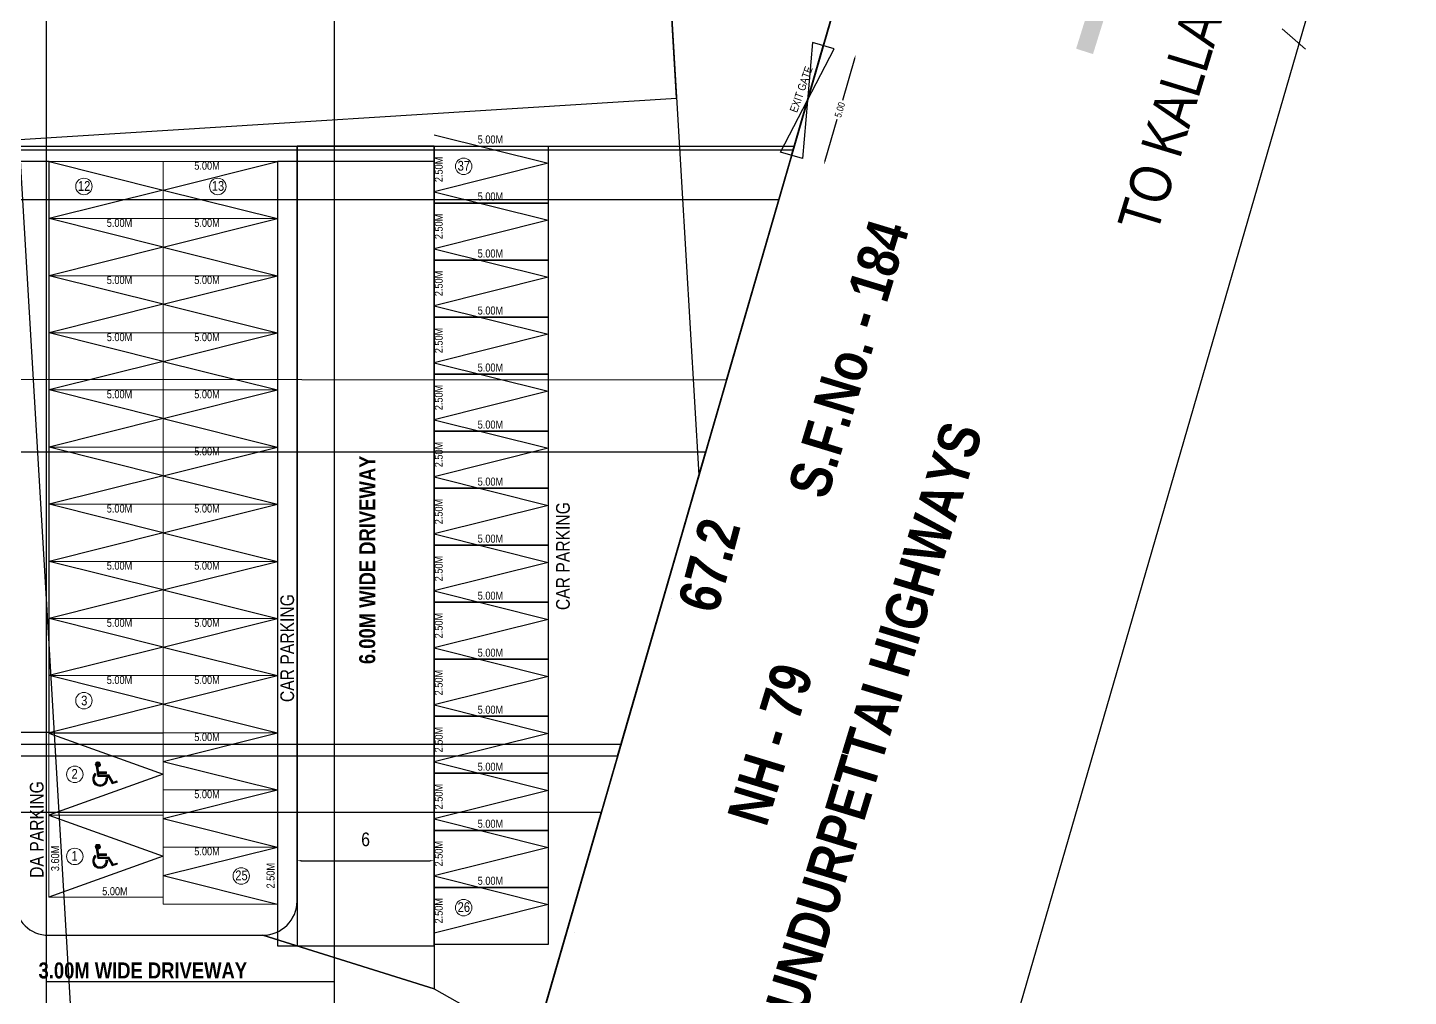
# Model space of a CAD drawing. Header units: metres. Extents: x 3750 to 6203, y 1588 to 3614.
# Drawn here: x 4071.9 to 4132.4, y 1637.5 to 1679.9 of the extents above; entities that cross this region are included whole.
import ezdxf

# ---------------------------------------------------------------- set-up
doc = ezdxf.new("R2010")
doc.units = ezdxf.units.M
for name, color, linetype in [('AS_AT_SITE', 6, 'Continuous'), ('DA_PARKING', 1, 'Continuous'), ('DRIVE_WAY', 255, 'Continuous'), ('MAIN_GATE', 57, 'Continuous'), ('PARKING_SLOT', 30, 'Continuous'), ('PER_AISLE_WIDTH', 5, 'Continuous'), ('PLOT_BOUNDARY', 70, 'Continuous'), ('ROAD_WIDTH', 1, 'Continuous'), ('SUPER_IMPOSED', 5, 'Continuous'), ('TWO_WHEELER_DRIVEWAY_WAY', 6, 'Continuous')]:
    doc.layers.add(name, color=color, linetype=linetype)
for name, color, linetype, plot in [('BLK_1_LVL_0_FRONT_SETBACK', 2, 'Continuous', False), ('BLK_2_LVL_0_FRONT_SETBACK', 2, 'Continuous', False), ('BLK_3_LVL_0_FRONT_SETBACK', 2, 'Continuous', False), ('BLK_4_LVL_0_FRONT_SETBACK', 2, 'Continuous', False), ('BLK_6_INTERNAL_VEHICULAR_ACCESS', 161, 'Continuous', False), ('BLK_6_LVL_0_SIDE_SETBACK2', 102, 'Continuous', False), ('BLK_7_INTERNAL_VEHICULAR_ACCESS', 161, 'Continuous', False), ('BLK_7_LVL_0_SIDE_SETBACK1', 171, 'Continuous', False)]:
    doc.layers.add(name, color=color, linetype=linetype, plot=plot)
doc.styles.get("Standard").update_dxf_attribs({"font": 'swissc.ttf'})
doc.styles.add('style2', font='swisscb.ttf')
doc.styles.add('style2a', font='swissc.ttf')
doc.dimstyles.new('ISO-25', dxfattribs={"dimtxt": 0.6, "dimasz": 0.18, "dimexe": 1.25, "dimexo": 0.625, "dimtad": 1, "dimdsep": 46, "dimtxsty": 'Standard', "dimcen": 0.18, "dimse1": 1, "dimse2": 1, "dimadec": 0, "dimazin": 0, "dimtfac": 1, "dimtmove": 0, "dimatfit": 3, "dimfxl": 0, "dimarcsym": 0})
doc.dimstyles.get("Standard").update_dxf_attribs({"dimtxt": 0.3, "dimasz": 0.18, "dimexe": 0.18, "dimexo": 0.0625, "dimgap": 0.09, "dimtad": 0, "dimzin": 0, "dimdsep": 46, "dimtxsty": 'style2a', "dimcen": 0.09, "dimse1": 1, "dimse2": 1, "dimadec": 0, "dimazin": 0, "dimtfac": 1, "dimtofl": 0, "dimtmove": 0, "dimatfit": 3, "dimfxl": 0, "dimtolj": 1, "dimtzin": 0, "dimarcsym": 0})

# ---------------------------------------------------------------- blocks, each defined once
blk = doc.blocks.new('*D414')
at = {"layer": 'Defpoints', "color": 0}
for p in [(4089.683, 1643.421), (4083.681, 1641.65), (4089.683, 1641.65)]:
    blk.add_point(p, dxfattribs=at)
at = {"layer": 'DRIVE_WAY', "color": 0, "lineweight": -2}
blk.add_line((4083.861, 1643.421), (4089.503, 1643.421), dxfattribs=at)
at = {"layer": 'DRIVE_WAY', "color": 0}
for points in [[(4083.861, 1643.451), (4083.861, 1643.391), (4083.681, 1643.421)], [(4089.503, 1643.451), (4089.503, 1643.391), (4089.683, 1643.421)]]:
    blk.add_solid(points, dxfattribs=at)
at = {"layer": 'DRIVE_WAY', "color": 0, "insert": (4086.682, 1644.354), "char_height": 0.6, "attachment_point": 5}
blk.add_mtext('6', dxfattribs=at)
blk = doc.blocks.new('*D541')
at = {"layer": 'Defpoints', "color": 0, "ltscale": 0.01}
for p in [(4106.745, 1679.155), (4108.162, 1678.744), (4105.354, 1674.352)]:
    blk.add_point(p, dxfattribs=at)
at = {"layer": 'MAIN_GATE', "color": 0, "lineweight": -2, "ltscale": 0.01}
for p, q in [((4108.112, 1678.572), (4107.583, 1676.747)), ((4106.821, 1674.115), (4107.35, 1675.939))]:
    blk.add_line(p, q, dxfattribs=at)
at = {"layer": 'MAIN_GATE', "color": 0, "ltscale": 0.01}
for points in [[(4108.083, 1678.58), (4108.141, 1678.563), (4108.162, 1678.744)], [(4106.793, 1674.123), (4106.85, 1674.106), (4106.771, 1673.942)]]:
    blk.add_solid(points, dxfattribs=at)
at = {"layer": 'MAIN_GATE', "color": 0, "ltscale": 0.01, "insert": (4107.467, 1676.343), "char_height": 0.3, "attachment_point": 5, "rotation": 73.85282, "style": 'style2a'}
blk.add_mtext('\\A1;5.00', dxfattribs=at)

msp = doc.modelspace()

# ---------------------------------------------------------------- linework, layer by layer
at = {"lineweight": 18}
for points in [[(4105.0025, 1601.2808), (4132.3882, 1695.7772)], [(4126.8527, 1679.8954), (4127.8782, 1679.0044)], [(4089.6829, 1673.1204), (4089.6829, 1642.6415)], [(4100.0891, 1654.9306), (4100.0891, 1654.9306)], [(4074.8722, 1647.5672), (4074.9394, 1647.1133), (4075.3933, 1647.1133), (4075.5782, 1646.7939), (4075.8136, 1646.8611), (4075.78, 1646.9284), (4075.6119, 1646.8611), (4075.4269, 1647.1805), (4074.9898, 1647.1805), (4074.9898, 1647.2478), (4075.3261, 1647.2478), (4075.3261, 1647.315), (4074.973, 1647.315), (4074.9562, 1647.5168)], [(4074.8553, 1647.2478), (4074.8553, 1647.1637)], [(4074.8553, 1647.2478), (4074.8553, 1647.2478)], [(4075.3261, 1647.0629), (4075.3933, 1647.0629)], [(4072.8044, 1643.6838), (4072.8044, 1643.7847)], [(4074.8722, 1643.9696), (4074.9394, 1643.5157), (4075.3933, 1643.5157), (4075.5782, 1643.1963), (4075.8136, 1643.2635), (4075.78, 1643.3139), (4075.6119, 1643.2635), (4075.4269, 1643.5829), (4074.9898, 1643.5829), (4074.9898, 1643.6502), (4075.3261, 1643.6502), (4075.3261, 1643.7174), (4074.973, 1643.7174), (4074.9562, 1643.9192)], [(4074.8553, 1643.6502), (4074.8553, 1643.5661)], [(4074.8553, 1643.6502), (4074.8553, 1643.6502)], [(4075.3261, 1643.4484), (4075.3933, 1643.4484)], [(4072.8044, 1640.1534), (4082.1851, 1640.1534)], [(4095.8527, 1640.2711), (4095.8527, 1640.2711)]]:
    msp.add_lwpolyline(points, dxfattribs=at)
at = {"color": 255, "ltscale": 0.01}
msp.add_lwpolyline([(4105.4699, 1674.7525), (4107.2071, 1680.7525), (4065.3053, 1680.7525), (4065.3053, 1627.0326), (4071.308, 1627.0326), (4071.308, 1674.7525)], close=True, dxfattribs=at)
at = {"ltscale": 0.01}
msp.add_lwpolyline([(4107.2244, 1679.0159), (4106.2639, 1679.294), (4105.8339, 1674.2131), (4104.8734, 1674.4912)], close=True, dxfattribs=at)
for points in [[(4089.6829, 1675.2515), (4094.6829, 1674.0015), (4089.6829, 1672.7515)], [(4072.8112, 1674.0787), (4077.8141, 1672.8262)], [(4077.8141, 1672.8262), (4082.8171, 1674.0787)], [(4077.8141, 1672.8262), (4072.8112, 1671.5738)], [(4077.8141, 1672.8262), (4082.8171, 1671.5738)], [(4089.6829, 1672.7515), (4094.6829, 1671.5015), (4089.6829, 1670.2515)], [(4077.8141, 1670.3213), (4072.8112, 1671.5738)], [(4077.8141, 1670.3213), (4082.8171, 1671.5738)], [(4077.8141, 1670.3213), (4072.8112, 1669.0689)], [(4077.8141, 1670.3213), (4082.8171, 1669.0689)], [(4089.6829, 1670.2515), (4094.6829, 1669.0015), (4089.6829, 1667.7515)], [(4077.8141, 1667.8164), (4072.8112, 1669.0689)], [(4077.8141, 1667.8164), (4082.8171, 1669.0689)], [(4077.8141, 1667.8164), (4072.8112, 1666.564)], [(4077.8141, 1667.8164), (4082.8171, 1666.564)], [(4089.6829, 1667.7515), (4094.6829, 1666.5015), (4089.6829, 1665.2515)], [(4077.8141, 1665.3116), (4072.8112, 1666.564)], [(4077.8141, 1665.3116), (4082.8171, 1666.564)], [(4077.8141, 1665.3116), (4082.8171, 1664.0591)], [(4089.6829, 1665.2515), (4094.6829, 1664.0015), (4089.6829, 1662.7515)], [(4077.8141, 1662.8067), (4072.8112, 1664.0591)], [(4077.8141, 1662.8067), (4082.8171, 1664.0591)], [(4077.8141, 1662.8067), (4072.8112, 1661.5542)], [(4077.8141, 1662.8067), (4082.8171, 1661.5542)], [(4089.6829, 1662.7515), (4094.6829, 1661.5015), (4089.6829, 1660.2515)], [(4077.8141, 1660.3018), (4082.8171, 1661.5542)], [(4077.8141, 1660.3018), (4072.8112, 1659.0493)], [(4077.8141, 1660.3018), (4082.8171, 1659.0493)], [(4089.6829, 1660.2515), (4094.6829, 1659.0015), (4089.6829, 1657.7515)], [(4077.8141, 1657.7969), (4072.8112, 1659.0493)], [(4077.8141, 1657.7969), (4082.8171, 1659.0493)], [(4077.8141, 1657.7969), (4072.8112, 1656.5445)], [(4077.8141, 1657.7969), (4082.8171, 1656.5445)], [(4089.6829, 1657.7515), (4094.6829, 1656.5015), (4089.6829, 1655.2515)], [(4077.8141, 1655.292), (4072.8112, 1656.5445)], [(4077.8141, 1655.292), (4082.8171, 1656.5445)], [(4077.8141, 1655.292), (4072.8112, 1654.0396)], [(4077.8141, 1655.292), (4082.8171, 1654.0396)], [(4089.6829, 1655.2515), (4094.6829, 1654.0015), (4089.6829, 1652.7515)], [(4077.8141, 1652.7871), (4072.8112, 1654.0396)], [(4077.8141, 1652.7871), (4082.8171, 1654.0396)], [(4077.8141, 1652.7871), (4072.8112, 1651.5347)], [(4077.8141, 1652.7871), (4082.8171, 1651.5347)], [(4089.6829, 1652.7515), (4094.6829, 1651.5015), (4089.6829, 1650.2515)], [(4077.8141, 1650.2822), (4072.8112, 1651.5347)], [(4077.8141, 1650.2822), (4082.8171, 1651.5347)], [(4077.8141, 1650.2822), (4072.8112, 1649.0298)], [(4077.8141, 1650.2822), (4082.8171, 1649.0298)], [(4089.6829, 1650.2515), (4094.6829, 1649.0015), (4089.6829, 1647.7515)], [(4077.8141, 1647.7774), (4082.8171, 1649.0298)], [(4077.8141, 1647.7774), (4082.8171, 1646.5249)], [(4089.6829, 1647.7515), (4094.6829, 1646.5015), (4089.6829, 1645.2515)], [(4077.8141, 1645.2725), (4082.8171, 1646.5249)], [(4077.8141, 1645.2725), (4082.8171, 1644.02)], [(4089.6829, 1645.2515), (4094.6829, 1644.0015), (4089.6829, 1642.7515)], [(4077.8141, 1642.7676), (4082.8171, 1644.02)], [(4077.8141, 1642.7676), (4082.8171, 1641.5151)], [(4089.6829, 1642.7515), (4094.6829, 1641.5015), (4089.6829, 1640.2515)]]:
    msp.add_lwpolyline(points)
at = {"color": 255}
for points in [[(4083.6813, 1674.7525), (4089.6829, 1674.7525), (4089.6829, 1637.8022), (4082.1851, 1640.1534, 0.4078832), (4083.6813, 1641.6496)], [(4087.1331, 1632.3137), (4081.4795, 1634.0865, 0.0761096), (4081.0307, 1634.1552), (4072.8039, 1634.1552, 0.4083147), (4071.308, 1632.6892), (4071.308, 1641.5816, 0.4053053), (4072.7786, 1640.1552), (4082.1847, 1640.1534), (4089.6829, 1637.8022), (4094.0569, 1635.3328), (4092.3423, 1629.4107), (4087.4218, 1632.1886, 0.0525756)]]:
    msp.add_lwpolyline(points, format="xyb", close=True, dxfattribs=at)
at = {"ltscale": 0.01}
for points in [[(4077.8141, 1665.3116), (4072.8112, 1664.0591)], [(4077.8141, 1660.3018), (4072.8112, 1661.5542)], [(4072.8044, 1649.013), (4077.8141, 1647.2142), (4072.8044, 1645.4154)], [(4072.8044, 1645.4154), (4077.8141, 1643.6166), (4072.8044, 1641.8177)]]:
    msp.add_lwpolyline(points, dxfattribs=at)
at = {"lineweight": 0}
for points in [[(4075.0739, 1647.6345), (4074.8553, 1647.6345), (4075.0739, 1647.6345)], [(4075.0739, 1647.6176), (4074.8553, 1647.6176), (4075.0739, 1647.6176)], [(4075.0571, 1647.584), (4074.8722, 1647.584), (4075.0571, 1647.584)], [(4075.0403, 1647.5672), (4074.8722, 1647.5672), (4075.0403, 1647.5672)], [(4075.0403, 1647.7017), (4074.889, 1647.7017), (4075.0403, 1647.7017)], [(4075.0235, 1647.7185), (4074.9058, 1647.7185), (4075.0235, 1647.7185)], [(4074.8049, 1647.0292), (4074.7377, 1647.0292), (4074.8049, 1647.0292)], [(4074.8049, 1646.9788), (4074.7377, 1646.9788), (4074.8049, 1646.9788)], [(4075.2588, 1646.7435), (4075.1243, 1646.7435), (4075.2588, 1646.7435)], [(4075.0739, 1644.0368), (4074.8553, 1644.0368), (4075.0739, 1644.0368)], [(4075.0739, 1644.02), (4074.8553, 1644.02), (4075.0739, 1644.02)], [(4075.0571, 1643.9864), (4074.8722, 1643.9864), (4075.0571, 1643.9864)], [(4075.0403, 1644.1041), (4074.889, 1644.1041), (4075.0403, 1644.1041)], [(4074.8049, 1643.4316), (4074.7377, 1643.4316), (4074.8049, 1643.4316)], [(4074.8049, 1643.3812), (4074.7377, 1643.3812), (4074.8049, 1643.3812)], [(4075.2588, 1643.1458), (4075.1243, 1643.1458), (4075.2588, 1643.1458)], [(4075.3429, 1643.2131), (4075.2588, 1643.2131), (4075.3429, 1643.2131)], [(4075.3933, 1643.398), (4075.3261, 1643.398), (4075.3933, 1643.398)]]:
    msp.add_lwpolyline(points, dxfattribs=at)
at = {"lineweight": 18}
for centre in [(4090.9788, 1673.8619), (4074.3363, 1672.9831), (4080.2035, 1672.9831), (4074.3363, 1650.4391), (4073.9361, 1647.2078), (4073.9361, 1643.6101), (4081.2325, 1642.7527), (4090.9788, 1641.3619)]:
    msp.add_circle(centre, 0.3614, dxfattribs=at)
for centre, radius, start, end in [((4074.9448, 1647.645), 0.1093, 262.776408, 217.408502), ((4075.0457, 1647.0061), 0.3278, 130.017692, 9.882192), ((4075.0457, 1647.0061), 0.2606, 139.899981, 12.376097), ((4074.9448, 1644.0304), 0.1093, 262.776408, 217.408502), ((4075.0457, 1643.4083), 0.3278, 130.017692, 9.882192), ((4075.0457, 1643.4083), 0.2606, 139.899981, 12.376097), ((4082.174, 1641.6599), 1.5046, 269.999997, 359.999997)]:
    msp.add_arc(centre, radius, start, end, dxfattribs=at)
for points in [[(4119.6575, 1684.8883), (4118.5648, 1678.7858), (4117.8251, 1679.0212)], [(4120.3972, 1684.6698), (4119.6575, 1684.8883), (4118.5648, 1678.7858)], [(4075.0571, 1647.6681), (4074.8722, 1647.6681), (4074.8553, 1647.6681)], [(4075.0571, 1647.6681), (4074.8553, 1647.6681), (4075.0571, 1647.6513)], [(4074.8553, 1647.6681), (4075.0571, 1647.6513), (4074.8553, 1647.6513)], [(4075.0571, 1647.6513), (4074.8553, 1647.6513), (4075.0739, 1647.6345)], [(4074.8553, 1647.6513), (4075.0739, 1647.6345), (4074.8553, 1647.6345)], [(4074.8553, 1647.6345), (4075.0739, 1647.6345), (4075.0739, 1647.6345)], [(4075.0739, 1647.6345), (4074.8553, 1647.6345), (4075.0739, 1647.6176)], [(4074.8553, 1647.6345), (4075.0739, 1647.6176), (4074.8553, 1647.6176)], [(4074.8553, 1647.6176), (4075.0739, 1647.6176), (4075.0739, 1647.6176)], [(4075.0739, 1647.6176), (4074.8553, 1647.6176), (4075.0571, 1647.6008)], [(4074.8553, 1647.6176), (4075.0571, 1647.6008), (4074.8553, 1647.6008)], [(4075.0571, 1647.6008), (4074.8553, 1647.6008), (4074.8722, 1647.6008)], [(4074.8553, 1647.6008), (4075.0571, 1647.6008), (4075.0571, 1647.6008)], [(4074.889, 1647.7017), (4075.0403, 1647.6849), (4074.8722, 1647.6849)], [(4075.0571, 1647.6849), (4075.0571, 1647.6849), (4074.8722, 1647.6849)], [(4075.0571, 1647.6849), (4074.8722, 1647.6849), (4075.0403, 1647.6849)], [(4075.0571, 1647.6849), (4074.8722, 1647.6849), (4075.0571, 1647.6681)], [(4074.8722, 1647.6849), (4075.0571, 1647.6681), (4074.8722, 1647.6681)], [(4074.8722, 1647.6681), (4075.0571, 1647.6681), (4075.0571, 1647.6681)], [(4075.0571, 1647.6008), (4074.8722, 1647.6008), (4075.0571, 1647.584)], [(4074.8722, 1647.6008), (4075.0571, 1647.584), (4074.8722, 1647.584)], [(4074.8722, 1647.584), (4075.0571, 1647.584), (4075.0571, 1647.584)], [(4075.0571, 1647.584), (4074.8722, 1647.584), (4075.0403, 1647.5672)], [(4074.8722, 1647.584), (4075.0403, 1647.5672), (4074.8722, 1647.5672)], [(4074.8722, 1647.5672), (4075.0403, 1647.5672), (4075.0403, 1647.5672)], [(4075.0403, 1647.5672), (4074.8722, 1647.5672), (4075.0235, 1647.5504)], [(4074.8722, 1647.5672), (4075.0235, 1647.5504), (4074.889, 1647.5504)], [(4074.9058, 1647.7185), (4075.0403, 1647.7017), (4074.889, 1647.7017)], [(4074.889, 1647.7017), (4075.0403, 1647.7017), (4075.0403, 1647.7017)], [(4075.0403, 1647.7017), (4074.889, 1647.7017), (4075.0403, 1647.6849)], [(4075.0235, 1647.5504), (4074.889, 1647.5504), (4075.0066, 1647.5336)], [(4074.889, 1647.5504), (4075.0066, 1647.5336), (4074.889, 1647.5336)], [(4074.9898, 1647.5336), (4074.9898, 1647.5336), (4074.889, 1647.5336)], [(4074.9898, 1647.5336), (4074.889, 1647.5336), (4075.0066, 1647.5336)], [(4074.9898, 1647.5336), (4074.889, 1647.5336), (4074.973, 1647.5168)], [(4074.889, 1647.5336), (4074.973, 1647.5168), (4074.889, 1647.5168)], [(4074.889, 1647.5168), (4074.9562, 1647.5168), (4074.9562, 1647.5168)], [(4074.9562, 1647.5168), (4074.9562, 1647.5168), (4074.889, 1647.5168)], [(4074.9562, 1647.5168), (4074.889, 1647.5168), (4074.973, 1647.315)], [(4074.889, 1647.5168), (4074.973, 1647.315), (4074.9058, 1647.315)], [(4074.9226, 1647.7185), (4075.0235, 1647.7185), (4074.9058, 1647.7185)], [(4074.9058, 1647.7185), (4075.0235, 1647.7185), (4075.0235, 1647.7185)], [(4075.0235, 1647.7185), (4074.9058, 1647.7185), (4075.0403, 1647.7017)], [(4074.9898, 1647.7353), (4074.9394, 1647.7353), (4074.9226, 1647.7353)], [(4074.9898, 1647.7353), (4074.9226, 1647.7353), (4075.0066, 1647.7185)], [(4074.9226, 1647.7353), (4075.0066, 1647.7185), (4074.9226, 1647.7185)], [(4075.0066, 1647.7185), (4074.9226, 1647.7185), (4075.0235, 1647.7185)], [(4074.9562, 1647.7353), (4074.9898, 1647.7353), (4074.9394, 1647.7353)], [(4074.9394, 1647.7353), (4074.9898, 1647.7353), (4074.9898, 1647.7353)], [(4074.9562, 1647.7353), (4074.973, 1647.7353), (4074.973, 1647.7353)], [(4074.973, 1647.7353), (4074.9562, 1647.7353), (4074.9898, 1647.7353)], [(4074.9562, 1647.5168), (4074.973, 1647.5168), (4074.973, 1647.5168)], [(4074.7545, 1647.0797), (4074.8049, 1647.0292), (4074.7377, 1647.0292)], [(4074.7377, 1647.0292), (4074.8049, 1647.0292), (4074.8049, 1647.0292)], [(4074.8049, 1647.0292), (4074.7377, 1647.0292), (4074.8049, 1646.9788)], [(4074.7377, 1647.0292), (4074.8049, 1646.9788), (4074.7377, 1646.9788)], [(4074.7377, 1646.9788), (4074.8049, 1646.9788), (4074.8049, 1646.9788)], [(4074.8049, 1646.9788), (4074.7377, 1646.9788), (4074.8049, 1646.9284)], [(4074.7377, 1646.9788), (4074.8049, 1646.9284), (4074.7377, 1646.9284)], [(4074.8049, 1646.9284), (4074.7377, 1646.9284), (4074.8217, 1646.9116)], [(4074.7377, 1646.9284), (4074.8217, 1646.9116), (4074.7545, 1646.9116)], [(4074.7713, 1647.1469), (4074.8385, 1647.1301), (4074.7545, 1647.1301)], [(4074.8385, 1647.1301), (4074.7545, 1647.1301), (4074.8217, 1647.0965)], [(4074.7545, 1647.1301), (4074.8217, 1647.0965), (4074.7545, 1647.0965)], [(4074.8217, 1647.0965), (4074.7545, 1647.0965), (4074.8049, 1647.0797)], [(4074.7545, 1647.0965), (4074.8049, 1647.0797), (4074.7545, 1647.0797)], [(4074.8049, 1647.0797), (4074.7545, 1647.0797), (4074.8049, 1647.0292)], [(4074.8217, 1646.9116), (4074.7545, 1646.9116), (4074.8217, 1646.8779)], [(4074.7545, 1646.9116), (4074.8217, 1646.8779), (4074.7545, 1646.8779)], [(4074.8217, 1646.8779), (4074.7545, 1646.8779), (4074.8385, 1646.8611)], [(4074.7545, 1646.8779), (4074.8385, 1646.8611), (4074.7713, 1646.8611)], [(4074.7881, 1647.1637), (4074.8553, 1647.1469), (4074.7713, 1647.1469)], [(4074.8553, 1647.1469), (4074.7713, 1647.1469), (4074.8385, 1647.1301)], [(4074.8385, 1646.8611), (4074.7713, 1646.8611), (4074.8553, 1646.8443)], [(4074.7713, 1646.8611), (4074.8553, 1646.8443), (4074.7713, 1646.8443)], [(4074.8553, 1646.8443), (4074.7713, 1646.8443), (4074.889, 1646.8107)], [(4074.7713, 1646.8443), (4074.889, 1646.8107), (4074.8049, 1646.8107)], [(4074.8049, 1647.2142), (4074.8553, 1647.1637), (4074.7881, 1647.1637)], [(4074.8553, 1647.1637), (4074.7881, 1647.1637), (4074.8553, 1647.1469)], [(4074.8553, 1647.2478), (4074.8553, 1647.2142), (4074.8049, 1647.2142)], [(4074.8553, 1647.2142), (4074.8049, 1647.2142), (4074.8553, 1647.1637)], [(4074.889, 1646.8107), (4074.8049, 1646.8107), (4074.889, 1646.7939)], [(4074.8049, 1646.8107), (4074.889, 1646.7939), (4074.8049, 1646.7939)], [(4074.889, 1646.7939), (4074.8049, 1646.7939), (4074.9226, 1646.7771)], [(4074.8049, 1646.7939), (4074.9226, 1646.7771), (4074.8217, 1646.7771)], [(4074.9226, 1646.7771), (4074.8217, 1646.7771), (4074.973, 1646.7603)], [(4074.8217, 1646.7771), (4074.973, 1646.7603), (4074.8385, 1646.7603)], [(4074.973, 1646.7603), (4074.8385, 1646.7603), (4074.8553, 1646.7603)], [(4074.8385, 1646.7603), (4074.973, 1646.7603), (4074.973, 1646.7603)], [(4074.973, 1646.7603), (4074.8553, 1646.7603), (4075.0235, 1646.7435)], [(4074.8553, 1646.7603), (4075.0235, 1646.7435), (4074.8722, 1646.7435)], [(4075.0739, 1646.7435), (4075.0739, 1646.7435), (4074.8722, 1646.7435)], [(4075.0739, 1646.7435), (4074.8722, 1646.7435), (4075.0235, 1646.7435)], [(4075.2588, 1646.7435), (4074.8722, 1646.7435), (4075.242, 1646.7266)], [(4074.8722, 1646.7435), (4075.242, 1646.7266), (4074.8722, 1646.7266)], [(4075.3261, 1647.315), (4074.9058, 1647.315), (4075.3261, 1647.2478)], [(4074.9058, 1647.315), (4075.3261, 1647.2478), (4074.9226, 1647.2478)], [(4074.9898, 1647.2478), (4074.9226, 1647.2478), (4074.9898, 1647.1805)], [(4074.9226, 1647.2478), (4074.9898, 1647.1805), (4074.9226, 1647.1805)], [(4075.4269, 1647.1805), (4074.9226, 1647.1805), (4075.4606, 1647.1133)], [(4074.9226, 1647.1805), (4075.4606, 1647.1133), (4074.9394, 1647.1133)], [(4075.1243, 1646.7435), (4075.2588, 1646.7435), (4075.0739, 1646.7435)], [(4075.1748, 1646.7603), (4075.2588, 1646.7435), (4075.1243, 1646.7435)], [(4075.1916, 1646.7771), (4075.2924, 1646.7603), (4075.1748, 1646.7603)], [(4075.2924, 1646.7603), (4075.1748, 1646.7603), (4075.2588, 1646.7435)], [(4075.2084, 1646.7939), (4075.2924, 1646.7771), (4075.1916, 1646.7771)], [(4075.2924, 1646.7771), (4075.1916, 1646.7771), (4075.2924, 1646.7603)], [(4075.2588, 1646.8107), (4075.3093, 1646.7939), (4075.2084, 1646.7939)], [(4075.3093, 1646.7939), (4075.2084, 1646.7939), (4075.2924, 1646.7771)], [(4075.2924, 1646.8611), (4075.3429, 1646.8275), (4075.2588, 1646.8275)], [(4075.3429, 1646.8275), (4075.2588, 1646.8275), (4075.3429, 1646.8107)], [(4075.2588, 1646.8275), (4075.3429, 1646.8107), (4075.2588, 1646.8107)], [(4075.3429, 1646.8107), (4075.2588, 1646.8107), (4075.3093, 1646.7939)], [(4075.3093, 1646.9116), (4075.3597, 1646.8779), (4075.2924, 1646.8779)], [(4075.3597, 1646.8779), (4075.2924, 1646.8779), (4075.3597, 1646.8611)], [(4075.2924, 1646.8779), (4075.3597, 1646.8611), (4075.2924, 1646.8611)], [(4075.3597, 1646.8611), (4075.2924, 1646.8611), (4075.3429, 1646.8275)], [(4075.3261, 1646.962), (4075.3765, 1646.9284), (4075.3093, 1646.9284)], [(4075.3765, 1646.9284), (4075.3093, 1646.9284), (4075.3765, 1646.9116)], [(4075.3093, 1646.9284), (4075.3765, 1646.9116), (4075.3093, 1646.9116)], [(4075.3765, 1646.9116), (4075.3093, 1646.9116), (4075.3597, 1646.8779)], [(4075.3933, 1647.0629), (4075.3261, 1647.0629), (4075.3933, 1647.0124)], [(4075.3261, 1647.0629), (4075.3933, 1647.0124), (4075.3261, 1647.0124)], [(4075.3933, 1647.0124), (4075.3261, 1647.0124), (4075.3933, 1646.9956)], [(4075.3261, 1647.0124), (4075.3933, 1646.9956), (4075.3261, 1646.9956)], [(4075.3933, 1646.9956), (4075.3261, 1646.9956), (4075.3933, 1646.962)], [(4075.3261, 1646.9956), (4075.3933, 1646.962), (4075.3261, 1646.962)], [(4075.3933, 1646.962), (4075.3261, 1646.962), (4075.3765, 1646.9284)], [(4075.4606, 1647.1133), (4075.3933, 1647.1133), (4075.6119, 1646.8779)], [(4075.3933, 1647.1133), (4075.6119, 1646.8779), (4075.5278, 1646.8779)], [(4075.6119, 1646.8779), (4075.5278, 1646.8779), (4075.6119, 1646.8611)], [(4075.5278, 1646.8779), (4075.6119, 1646.8611), (4075.5446, 1646.8611)], [(4075.8136, 1646.8611), (4075.8136, 1646.8611), (4075.5446, 1646.8611)], [(4075.8136, 1646.8611), (4075.5446, 1646.8611), (4075.7968, 1646.8611)], [(4075.6119, 1646.7939), (4075.5782, 1646.7939), (4075.5446, 1646.8611)], [(4075.5446, 1646.8611), (4075.8136, 1646.8611), (4075.6119, 1646.7939)], [(4075.6119, 1646.7939), (4075.6119, 1646.7939), (4075.5782, 1646.7939)], [(4075.6287, 1646.8779), (4075.7968, 1646.8611), (4075.6119, 1646.8611)], [(4075.7632, 1646.9116), (4075.7968, 1646.8779), (4075.6287, 1646.8779)], [(4075.7968, 1646.8779), (4075.6287, 1646.8779), (4075.7968, 1646.8611)], [(4075.78, 1646.9284), (4075.7968, 1646.9116), (4075.7632, 1646.9116)], [(4075.7968, 1646.9116), (4075.7632, 1646.9116), (4075.7968, 1646.8779)], [(4075.242, 1646.7266), (4074.8722, 1646.7266), (4075.2252, 1646.7266)], [(4074.8722, 1646.7266), (4075.2252, 1646.7266), (4074.889, 1646.7266)], [(4075.2252, 1646.7266), (4074.889, 1646.7266), (4075.1916, 1646.693)], [(4074.889, 1646.7266), (4075.1916, 1646.693), (4074.9394, 1646.693)], [(4075.1916, 1646.693), (4074.9394, 1646.693), (4075.1748, 1646.693)], [(4074.9394, 1646.693), (4075.1748, 1646.693), (4074.9562, 1646.693)], [(4075.1748, 1646.693), (4074.9562, 1646.693), (4075.1411, 1646.6762)], [(4074.9562, 1646.693), (4075.1411, 1646.6762), (4074.9898, 1646.6762)], [(4074.9898, 1646.6762), (4075.0066, 1646.6762), (4075.1075, 1646.6762)], [(4074.9898, 1646.6762), (4075.1411, 1646.6762), (4075.1075, 1646.6762)], [(4075.0066, 1646.6762), (4075.1075, 1646.6762), (4075.0739, 1646.6762)], [(4075.0571, 1644.0705), (4074.8722, 1644.0705), (4074.8553, 1644.0705)], [(4075.0571, 1644.0705), (4074.8553, 1644.0705), (4075.0571, 1644.0536)], [(4074.8553, 1644.0705), (4075.0571, 1644.0536), (4074.8553, 1644.0536)], [(4075.0571, 1644.0536), (4074.8553, 1644.0536), (4075.0739, 1644.0368)], [(4074.8553, 1644.0536), (4075.0739, 1644.0368), (4074.8553, 1644.0368)], [(4074.8553, 1644.0368), (4075.0739, 1644.0368), (4075.0739, 1644.0368)], [(4075.0739, 1644.0368), (4074.8553, 1644.0368), (4075.0739, 1644.02)], [(4074.8553, 1644.0368), (4075.0739, 1644.02), (4074.8553, 1644.02)], [(4074.8553, 1644.02), (4075.0739, 1644.02), (4075.0739, 1644.02)], [(4075.0739, 1644.02), (4074.8553, 1644.02), (4075.0571, 1644.0032)], [(4074.8553, 1644.02), (4075.0571, 1644.0032), (4074.8553, 1644.0032)], [(4075.0571, 1644.0032), (4074.8553, 1644.0032), (4075.0571, 1643.9864)], [(4074.8553, 1644.0032), (4075.0571, 1643.9864), (4074.8722, 1643.9864)], [(4074.889, 1644.1041), (4075.0403, 1644.0873), (4074.8722, 1644.0873)], [(4075.0571, 1644.0873), (4075.0571, 1644.0873), (4074.8722, 1644.0873)], [(4075.0571, 1644.0873), (4074.8722, 1644.0873), (4075.0403, 1644.0873)], [(4075.0571, 1644.0873), (4074.8722, 1644.0873), (4075.0571, 1644.0705)], [(4074.8722, 1644.0873), (4075.0571, 1644.0705), (4074.8722, 1644.0705)], [(4074.8722, 1644.0705), (4075.0571, 1644.0705), (4075.0571, 1644.0705)], [(4074.8722, 1643.9864), (4075.0571, 1643.9864), (4075.0571, 1643.9864)], [(4075.0571, 1643.9864), (4074.8722, 1643.9864), (4075.0571, 1643.9696)], [(4074.8722, 1643.9864), (4075.0571, 1643.9696), (4074.8722, 1643.9696)], [(4075.0403, 1643.9696), (4075.0403, 1643.9696), (4074.8722, 1643.9696)], [(4075.0403, 1643.9696), (4074.8722, 1643.9696), (4075.0571, 1643.9696)], [(4075.0403, 1643.9696), (4074.8722, 1643.9696), (4075.0403, 1643.9528)], [(4074.8722, 1643.9696), (4075.0403, 1643.9528), (4074.8722, 1643.9528)], [(4075.0403, 1643.9528), (4074.8722, 1643.9528), (4075.0235, 1643.9528)], [(4074.8722, 1643.9528), (4075.0235, 1643.9528), (4074.889, 1643.9528)], [(4074.9058, 1644.1041), (4075.0403, 1644.1041), (4074.889, 1644.1041)], [(4074.889, 1644.1041), (4075.0403, 1644.1041), (4075.0403, 1644.1041)], [(4075.0403, 1644.1041), (4074.889, 1644.1041), (4075.0403, 1644.0873)], [(4075.0235, 1643.9528), (4074.889, 1643.9528), (4075.0066, 1643.936)], [(4074.889, 1643.9528), (4075.0066, 1643.936), (4074.889, 1643.936)], [(4075.0066, 1643.936), (4074.889, 1643.936), (4074.9898, 1643.9192)], [(4074.889, 1643.936), (4074.9898, 1643.9192), (4074.889, 1643.9192)], [(4074.973, 1643.9192), (4074.973, 1643.9192), (4074.889, 1643.9192)], [(4074.973, 1643.9192), (4074.889, 1643.9192), (4074.9898, 1643.9192)], [(4074.889, 1643.9192), (4074.9562, 1643.9192), (4074.9562, 1643.9192)], [(4074.9562, 1643.9192), (4074.9562, 1643.9192), (4074.889, 1643.9192)], [(4074.9562, 1643.9192), (4074.889, 1643.9192), (4074.973, 1643.7174)], [(4074.889, 1643.9192), (4074.973, 1643.7174), (4074.9058, 1643.7174)], [(4074.9226, 1644.1209), (4075.0235, 1644.1209), (4074.9058, 1644.1209)], [(4075.0235, 1644.1209), (4074.9058, 1644.1209), (4075.0235, 1644.1041)], [(4074.9058, 1644.1209), (4075.0235, 1644.1041), (4074.9058, 1644.1041)], [(4075.0235, 1644.1041), (4074.9058, 1644.1041), (4075.0403, 1644.1041)], [(4075.3261, 1643.7174), (4074.9058, 1643.7174), (4075.3261, 1643.6502)], [(4074.9058, 1643.7174), (4075.3261, 1643.6502), (4074.9226, 1643.6502)], [(4074.9394, 1644.1377), (4074.9898, 1644.1209), (4074.9226, 1644.1209)], [(4075.0066, 1644.1209), (4075.0066, 1644.1209), (4074.9226, 1644.1209)], [(4075.0066, 1644.1209), (4074.9226, 1644.1209), (4074.9898, 1644.1209)], [(4075.0066, 1644.1209), (4074.9226, 1644.1209), (4075.0235, 1644.1209)], [(4074.9562, 1644.1377), (4074.9898, 1644.1377), (4074.9394, 1644.1377)], [(4074.9898, 1644.1377), (4074.9394, 1644.1377), (4074.9898, 1644.1209)], [(4074.9562, 1644.1377), (4074.973, 1644.1377), (4074.973, 1644.1377)], [(4074.973, 1644.1377), (4074.9562, 1644.1377), (4074.9898, 1644.1377)], [(4074.9562, 1643.9192), (4074.973, 1643.9192), (4074.973, 1643.9192)], [(4074.7545, 1643.4821), (4074.8049, 1643.4316), (4074.7377, 1643.4316)], [(4074.7377, 1643.4316), (4074.8049, 1643.4316), (4074.8049, 1643.4316)], [(4074.8049, 1643.4316), (4074.7377, 1643.4316), (4074.8049, 1643.3812)], [(4074.7377, 1643.4316), (4074.8049, 1643.3812), (4074.7377, 1643.3812)], [(4074.7377, 1643.3812), (4074.8049, 1643.3812), (4074.8049, 1643.3812)], [(4074.8049, 1643.3812), (4074.7377, 1643.3812), (4074.8049, 1643.3308)], [(4074.7377, 1643.3812), (4074.8049, 1643.3308), (4074.7377, 1643.3308)], [(4074.8049, 1643.3308), (4074.7377, 1643.3308), (4074.8217, 1643.3139)], [(4074.7377, 1643.3308), (4074.8217, 1643.3139), (4074.7545, 1643.3139)], [(4074.7713, 1643.5493), (4074.8385, 1643.5325), (4074.7545, 1643.5325)], [(4074.8385, 1643.5325), (4074.7545, 1643.5325), (4074.8217, 1643.4989)], [(4074.7545, 1643.5325), (4074.8217, 1643.4989), (4074.7545, 1643.4989)], [(4074.8217, 1643.4989), (4074.7545, 1643.4989), (4074.8049, 1643.4821)], [(4074.7545, 1643.4989), (4074.8049, 1643.4821), (4074.7545, 1643.4821)], [(4074.8049, 1643.4821), (4074.7545, 1643.4821), (4074.8049, 1643.4316)], [(4074.8217, 1643.3139), (4074.7545, 1643.3139), (4074.8217, 1643.2803)], [(4074.7545, 1643.3139), (4074.8217, 1643.2803), (4074.7545, 1643.2803)], [(4074.8217, 1643.2803), (4074.7545, 1643.2803), (4074.8385, 1643.2467)], [(4074.7545, 1643.2803), (4074.8385, 1643.2467), (4074.7713, 1643.2467)], [(4074.7881, 1643.5661), (4074.8553, 1643.5493), (4074.7713, 1643.5493)], [(4074.8553, 1643.5493), (4074.7713, 1643.5493), (4074.8385, 1643.5325)], [(4074.8553, 1643.2467), (4074.8553, 1643.2467), (4074.7713, 1643.2467)], [(4074.8553, 1643.2467), (4074.7713, 1643.2467), (4074.8385, 1643.2467)], [(4074.8553, 1643.2467), (4074.7713, 1643.2467), (4074.889, 1643.1963)], [(4074.7713, 1643.2467), (4074.889, 1643.1963), (4074.8049, 1643.1963)], [(4074.8049, 1643.5997), (4074.8553, 1643.5661), (4074.7881, 1643.5661)], [(4074.8553, 1643.5661), (4074.7881, 1643.5661), (4074.8553, 1643.5493)], [(4074.8553, 1643.6502), (4074.8553, 1643.5997), (4074.8049, 1643.5997)], [(4074.8553, 1643.5997), (4074.8049, 1643.5997), (4074.8553, 1643.5661)], [(4074.8049, 1643.1963), (4074.889, 1643.1963), (4074.889, 1643.1963)], [(4074.889, 1643.1963), (4074.889, 1643.1963), (4074.8049, 1643.1963)], [(4074.889, 1643.1963), (4074.8049, 1643.1963), (4074.9226, 1643.1795)], [(4074.8049, 1643.1963), (4074.9226, 1643.1795), (4074.8217, 1643.1795)], [(4074.9226, 1643.1795), (4074.8217, 1643.1795), (4074.973, 1643.1626)], [(4074.8217, 1643.1795), (4074.973, 1643.1626), (4074.8385, 1643.1626)], [(4074.973, 1643.1626), (4074.8385, 1643.1626), (4074.973, 1643.1458)], [(4074.8385, 1643.1626), (4074.973, 1643.1458), (4074.8553, 1643.1458)], [(4074.973, 1643.1458), (4074.8553, 1643.1458), (4075.0235, 1643.1458)], [(4074.8553, 1643.1458), (4075.0235, 1643.1458), (4074.8722, 1643.1458)], [(4075.0739, 1643.1458), (4075.0739, 1643.1458), (4074.8722, 1643.1458)], [(4075.0739, 1643.1458), (4074.8722, 1643.1458), (4075.0235, 1643.1458)], [(4075.2588, 1643.1458), (4074.8722, 1643.1458), (4075.242, 1643.129)], [(4074.8722, 1643.1458), (4075.242, 1643.129), (4074.8722, 1643.129)], [(4075.242, 1643.129), (4074.8722, 1643.129), (4075.2252, 1643.1122)], [(4074.8722, 1643.129), (4075.2252, 1643.1122), (4074.889, 1643.1122)], [(4075.2252, 1643.1122), (4074.889, 1643.1122), (4075.1916, 1643.0954)], [(4074.889, 1643.1122), (4075.1916, 1643.0954), (4074.9394, 1643.0954)], [(4074.9898, 1643.6502), (4074.9226, 1643.6502), (4074.9898, 1643.5829)], [(4074.9226, 1643.6502), (4074.9898, 1643.5829), (4074.9226, 1643.5829)], [(4075.4269, 1643.5829), (4074.9226, 1643.5829), (4075.4606, 1643.5157)], [(4074.9226, 1643.5829), (4075.4606, 1643.5157), (4074.9394, 1643.5157)], [(4075.1243, 1643.1458), (4075.2588, 1643.1458), (4075.0739, 1643.1458)], [(4075.1748, 1643.1626), (4075.2588, 1643.1458), (4075.1243, 1643.1458)], [(4075.2924, 1643.1626), (4075.1916, 1643.1626), (4075.1748, 1643.1626)], [(4075.2924, 1643.1626), (4075.1748, 1643.1626), (4075.2588, 1643.1458)], [(4075.2084, 1643.1795), (4075.2924, 1643.1626), (4075.1916, 1643.1626)], [(4075.1916, 1643.1626), (4075.2924, 1643.1626), (4075.2924, 1643.1626)], [(4075.2588, 1643.2131), (4075.3093, 1643.1795), (4075.2084, 1643.1795)], [(4075.3093, 1643.1795), (4075.2084, 1643.1795), (4075.2924, 1643.1626)], [(4075.2924, 1643.2635), (4075.3429, 1643.2131), (4075.2588, 1643.2131)], [(4075.2588, 1643.2131), (4075.3429, 1643.2131), (4075.3429, 1643.2131)], [(4075.3429, 1643.2131), (4075.2588, 1643.2131), (4075.3093, 1643.1795)], [(4075.3093, 1643.3139), (4075.3597, 1643.2803), (4075.2924, 1643.2803)], [(4075.3597, 1643.2803), (4075.2924, 1643.2803), (4075.3597, 1643.2635)], [(4075.2924, 1643.2803), (4075.3597, 1643.2635), (4075.2924, 1643.2635)], [(4075.3597, 1643.2635), (4075.2924, 1643.2635), (4075.3429, 1643.2131)], [(4075.3261, 1643.3476), (4075.3765, 1643.3308), (4075.3093, 1643.3308)], [(4075.3765, 1643.3308), (4075.3093, 1643.3308), (4075.3765, 1643.3139)], [(4075.3093, 1643.3308), (4075.3765, 1643.3139), (4075.3093, 1643.3139)], [(4075.3765, 1643.3139), (4075.3093, 1643.3139), (4075.3597, 1643.2803)], [(4075.3933, 1643.4484), (4075.3261, 1643.4484), (4075.3933, 1643.398)], [(4075.3261, 1643.4484), (4075.3933, 1643.398), (4075.3261, 1643.398)], [(4075.3261, 1643.398), (4075.3933, 1643.398), (4075.3933, 1643.398)], [(4075.3933, 1643.398), (4075.3261, 1643.398), (4075.3933, 1643.3476)], [(4075.3261, 1643.398), (4075.3933, 1643.3476), (4075.3261, 1643.3476)], [(4075.3933, 1643.3476), (4075.3261, 1643.3476), (4075.3765, 1643.3308)], [(4075.4606, 1643.5157), (4075.3933, 1643.5157), (4075.6119, 1643.2803)], [(4075.3933, 1643.5157), (4075.6119, 1643.2803), (4075.5278, 1643.2803)], [(4075.6119, 1643.2803), (4075.5278, 1643.2803), (4075.6119, 1643.2635)], [(4075.5278, 1643.2803), (4075.6119, 1643.2635), (4075.5446, 1643.2635)], [(4075.8136, 1643.2635), (4075.8136, 1643.2635), (4075.5446, 1643.2635)], [(4075.8136, 1643.2635), (4075.5446, 1643.2635), (4075.7968, 1643.2635)], [(4075.6119, 1643.1963), (4075.5782, 1643.1963), (4075.5446, 1643.2635)], [(4075.5446, 1643.2635), (4075.8136, 1643.2635), (4075.6119, 1643.1963)], [(4075.6119, 1643.1963), (4075.6119, 1643.1963), (4075.5782, 1643.1963)], [(4075.6287, 1643.2803), (4075.7968, 1643.2635), (4075.6119, 1643.2635)], [(4075.7632, 1643.3139), (4075.7968, 1643.2803), (4075.6287, 1643.2803)], [(4075.7968, 1643.2803), (4075.6287, 1643.2803), (4075.7968, 1643.2635)], [(4075.78, 1643.3139), (4075.7968, 1643.3139), (4075.7632, 1643.3139)], [(4075.7968, 1643.3139), (4075.7632, 1643.3139), (4075.7968, 1643.2803)], [(4075.1916, 1643.0954), (4074.9394, 1643.0954), (4075.1748, 1643.0954)], [(4074.9394, 1643.0954), (4075.1748, 1643.0954), (4074.9562, 1643.0954)], [(4075.1748, 1643.0954), (4074.9562, 1643.0954), (4075.1411, 1643.0786)], [(4074.9562, 1643.0954), (4075.1411, 1643.0786), (4074.9898, 1643.0786)], [(4074.9898, 1643.0786), (4075.0066, 1643.0786), (4075.1075, 1643.0786)], [(4074.9898, 1643.0786), (4075.1411, 1643.0786), (4075.1075, 1643.0786)], [(4075.0066, 1643.0786), (4075.1075, 1643.0786), (4075.0739, 1643.0786)]]:
    msp.add_solid(points)
at = {"layer": 'AS_AT_SITE', "color": 6, "linetype": 'Continuous'}
msp.add_lwpolyline([(4010.2831, 1683.577), (4109.8306, 1689.8123), (4091.0002, 1624.7738), (4009.9761, 1624.4431), (4010.2831, 1683.577)], dxfattribs=at)
at = {"layer": 'BLK_1_LVL_0_FRONT_SETBACK'}
msp.add_lwpolyline([(4065.2586, 1630.3017), (4092.6007, 1630.3017), (4097.01, 1645.5327), (4065.2765, 1645.5417)], close=True, dxfattribs=at)
at = {"layer": 'BLK_2_LVL_0_FRONT_SETBACK'}
msp.add_lwpolyline([(4065.2561, 1661.3327), (4065.2561, 1648.5327), (4097.879, 1648.5327), (4101.5827, 1661.3262)], close=True, dxfattribs=at)
at = {"layer": 'BLK_3_LVL_0_FRONT_SETBACK'}
msp.add_lwpolyline([(4065.2561, 1674.5793), (4065.2561, 1664.5262), (4102.5047, 1664.5107), (4105.4164, 1674.5676)], close=True, dxfattribs=at)
at = {"layer": 'BLK_4_LVL_0_FRONT_SETBACK'}
msp.add_lwpolyline([(4030.6327, 1672.3961), (4030.6416, 1648.0197), (4097.7301, 1648.0197), (4104.7877, 1672.3961)], close=True, dxfattribs=at)
at = {"layer": 'BLK_6_INTERNAL_VEHICULAR_ACCESS'}
msp.add_lwpolyline([(4071.1374, 1681.0228), (4071.5152, 1675.0342), (4100.313, 1676.8498), (4099.952, 1682.8384)], close=True, dxfattribs=at)
at = {"layer": 'BLK_6_LVL_0_SIDE_SETBACK2'}
msp.add_lwpolyline([(4071.1543, 1681.0228), (4099.9521, 1682.8384), (4101.2913, 1660.32), (4091.1415, 1625.2633), (4074.4698, 1625.0809)], close=True, dxfattribs=at)
at = {"layer": 'BLK_7_INTERNAL_VEHICULAR_ACCESS'}
msp.add_lwpolyline([(4072.6748, 1632.106), (4085.3248, 1632.106), (4085.3248, 1638.106), (4072.6748, 1638.106)], close=True, dxfattribs=at)
at = {"layer": 'BLK_7_LVL_0_SIDE_SETBACK1'}
msp.add_lwpolyline([(4072.6827, 1632.106), (4085.3248, 1632.106), (4085.3248, 1688.2774), (4072.6827, 1687.4855)], close=True, dxfattribs=at)
at = {"layer": 'DA_PARKING', "lineweight": 18}
for points in [[(4077.8141, 1645.4154), (4077.8141, 1649.013), (4072.8044, 1649.013), (4072.8044, 1645.4154)], [(4077.8141, 1641.8177), (4077.8141, 1645.4154), (4072.8044, 1645.4154), (4072.8044, 1641.8177)]]:
    msp.add_lwpolyline(points, close=True, dxfattribs=at)
at = {"layer": 'DRIVE_WAY', "ltscale": 0.01}
msp.add_lwpolyline([(4089.6829, 1639.6841), (4089.6829, 1674.7525), (4083.6813, 1674.7525), (4083.6813, 1639.6841), (4089.6829, 1639.6841)], dxfattribs=at)
at = {"layer": 'MAIN_GATE', "ltscale": 0.01}
msp.add_lwpolyline([(4105.3536, 1674.3522), (4106.7441, 1679.1549)], dxfattribs=at)
at = {"layer": 'PARKING_SLOT'}
for points in [[(4089.6829, 1674.7525), (4094.6829, 1674.7525), (4094.6829, 1672.2525), (4089.6829, 1672.2525)], [(4089.6829, 1672.2525), (4094.6829, 1672.2525), (4094.6829, 1669.7525), (4089.6829, 1669.7525)], [(4089.6829, 1669.7525), (4094.6829, 1669.7525), (4094.6829, 1667.2525), (4089.6829, 1667.2525)], [(4089.6829, 1667.2525), (4094.6829, 1667.2525), (4094.6829, 1664.7525), (4089.6829, 1664.7525)], [(4089.6829, 1664.7525), (4094.6829, 1664.7525), (4094.6829, 1662.2525), (4089.6829, 1662.2525)], [(4089.6829, 1662.2525), (4094.6829, 1662.2525), (4094.6829, 1659.7525), (4089.6829, 1659.7525)], [(4089.6829, 1659.7525), (4094.6829, 1659.7525), (4094.6829, 1657.2525), (4089.6829, 1657.2525)], [(4089.6829, 1657.2525), (4094.6829, 1657.2525), (4094.6829, 1654.7525), (4089.6829, 1654.7525)], [(4089.6829, 1654.7525), (4094.6829, 1654.7525), (4094.6829, 1652.2525), (4089.6829, 1652.2525)], [(4089.6829, 1652.2525), (4094.6829, 1652.2525), (4094.6829, 1649.7525), (4089.6829, 1649.7525)], [(4089.6829, 1649.7525), (4094.6829, 1649.7525), (4094.6829, 1647.2525), (4089.6829, 1647.2525)], [(4089.6829, 1647.2525), (4094.6829, 1647.2525), (4094.6829, 1644.7525), (4089.6829, 1644.7525)], [(4089.6829, 1644.7525), (4094.6829, 1644.7525), (4094.6829, 1642.2525), (4089.6829, 1642.2525)], [(4089.6829, 1642.2525), (4094.6829, 1642.2525), (4094.6829, 1639.7525), (4089.6829, 1639.7525)]]:
    msp.add_lwpolyline(points, close=True, dxfattribs=at)
at = {"layer": 'PARKING_SLOT', "lineweight": 18}
for points in [[(4072.8112, 1674.0787), (4077.8141, 1674.0787), (4077.8141, 1671.5738), (4072.8112, 1671.5738)], [(4082.8171, 1674.0787), (4077.8141, 1674.0787), (4077.8141, 1671.5738), (4082.8171, 1671.5738)], [(4072.8112, 1671.5738), (4077.8141, 1671.5738), (4077.8141, 1669.0689), (4072.8112, 1669.0689)], [(4082.8171, 1671.5738), (4077.8141, 1671.5738), (4077.8141, 1669.0689), (4082.8171, 1669.0689)], [(4072.8112, 1669.0689), (4077.8141, 1669.0689), (4077.8141, 1666.564), (4072.8112, 1666.564)], [(4082.8171, 1669.0689), (4077.8141, 1669.0689), (4077.8141, 1666.564), (4082.8171, 1666.564)], [(4072.8112, 1666.564), (4077.8141, 1666.564), (4077.8141, 1664.0591), (4072.8112, 1664.0591)], [(4082.8171, 1666.564), (4077.8141, 1666.564), (4077.8141, 1664.0591), (4082.8171, 1664.0591)], [(4072.8112, 1664.0591), (4077.8141, 1664.0591), (4077.8141, 1661.5542), (4072.8112, 1661.5542)], [(4082.8171, 1664.0591), (4077.8141, 1664.0591), (4077.8141, 1661.5542), (4082.8171, 1661.5542)], [(4072.8112, 1661.5542), (4077.8141, 1661.5542), (4077.8141, 1659.0493), (4072.8112, 1659.0493)], [(4082.8171, 1661.5542), (4077.8141, 1661.5542), (4077.8141, 1659.0493), (4082.8171, 1659.0493)], [(4072.8112, 1659.0493), (4077.8141, 1659.0493), (4077.8141, 1656.5445), (4072.8112, 1656.5445)], [(4082.8171, 1659.0493), (4077.8141, 1659.0493), (4077.8141, 1656.5445), (4082.8171, 1656.5445)], [(4072.8112, 1656.5445), (4077.8141, 1656.5445), (4077.8141, 1654.0396), (4072.8112, 1654.0396)], [(4082.8171, 1656.5445), (4077.8141, 1656.5445), (4077.8141, 1654.0396), (4082.8171, 1654.0396)], [(4072.8112, 1654.0396), (4077.8141, 1654.0396), (4077.8141, 1651.5347), (4072.8112, 1651.5347)], [(4082.8171, 1654.0396), (4077.8141, 1654.0396), (4077.8141, 1651.5347), (4082.8171, 1651.5347)], [(4072.8112, 1651.5347), (4077.8141, 1651.5347), (4077.8141, 1649.0298), (4072.8112, 1649.0298)], [(4082.8171, 1651.5347), (4077.8141, 1651.5347), (4077.8141, 1649.0298), (4082.8171, 1649.0298)], [(4082.8171, 1649.0298), (4077.8141, 1649.0298), (4077.8141, 1646.5249), (4082.8171, 1646.5249)], [(4082.8171, 1646.5249), (4077.8141, 1646.5249), (4077.8141, 1644.02), (4082.8171, 1644.02)], [(4082.8171, 1644.02), (4077.8141, 1644.02), (4077.8141, 1641.5151), (4082.8171, 1641.5151)]]:
    msp.add_lwpolyline(points, close=True, dxfattribs=at)
at = {"layer": 'PER_AISLE_WIDTH', "ltscale": 0.01}
for points in [[(4072.8112, 1674.0787), (4065.3053, 1674.0787), (4065.3053, 1649.0542), (4072.8112, 1649.0542)], [(4089.6829, 1674.0787), (4082.8171, 1674.0787), (4082.8171, 1639.6841), (4089.6829, 1639.6841)]]:
    msp.add_lwpolyline(points, close=True, dxfattribs=at)
at = {"layer": 'PLOT_BOUNDARY'}
msp.add_lwpolyline([(4010.1469, 1624.4438), (4010.2827, 1683.577), (4060.0564, 1686.6947), (4109.8302, 1689.8123), (4091.1415, 1625.2633), (4050.6439, 1624.8203), (4050.6439, 1624.8203), (4019.8579, 1624.4834)], close=True, dxfattribs=at)
at = {"layer": 'ROAD_WIDTH'}
msp.add_lwpolyline([(4113.5736, 1702.7277), (4086.1907, 1608.2407), (4105.0025, 1601.2808), (4132.3882, 1695.7772)], close=True, dxfattribs=at)
at = {"layer": 'SUPER_IMPOSED'}
msp.add_lwpolyline([(4010.1469, 1624.4438), (4010.2831, 1683.577), (4060.0568, 1686.6947), (4109.8306, 1689.8123), (4091.1419, 1625.2633), (4050.6443, 1624.8203), (4050.6443, 1624.8203), (4019.8583, 1624.4835)], close=True, dxfattribs=at)
at = {"layer": 'TWO_WHEELER_DRIVEWAY_WAY', "color": 255, "ltscale": 0.01}
msp.add_lwpolyline([(4082.1847, 1640.1534), (4089.6829, 1637.8022)], dxfattribs=at)

# ---------------------------------------------------------------- texts
at = {"attachment_point": 4}
for s, insert, char_height, rotation, style in [('TO KALLAKURICHI', (4120.503, 1671.1032), 1.810346, 73.048046, 'style2a'), ('EXIT GATE', (4105.4277, 1676.2495), 0.35079, 70.603624, 'style2a'), ('2.50M', (4089.8886, 1673.1702), 0.35079, 90, 'style2a'), ('2.50M', (4089.8886, 1670.6702), 0.35079, 90, 'style2a'), ('S.F.No. - 184', (4106.0445, 1659.4688), 1.81035, 73.080982, 'style2'), ('2.50M', (4089.8886, 1668.1702), 0.35079, 90, 'style2a'), ('2.50M', (4089.8886, 1665.6702), 0.35079, 90, 'style2a'), ('2.50M', (4089.8886, 1663.1702), 0.35079, 90, 'style2a'), ('SALEM - ULUNDURPETTAI HIGHWAYS', (4101.623, 1625.5087), 1.810341, 73.070168, 'style2'), ('2.50M', (4089.8886, 1660.6702), 0.35079, 90, 'style2a'), ('2.50M', (4089.8886, 1658.1702), 0.35079, 90, 'style2a'), ('CAR PARKING', (4095.3354, 1654.4087), 0.6, 90, 'style2a'), ('67.2', (4101.2282, 1654.4305), 1.81034, 75.05864, 'style2'), ('2.50M', (4089.8886, 1655.6702), 0.35079, 90, 'style2a'), ('CAR PARKING', (4083.2509, 1650.3758), 0.6, 90, 'style2a'), ('2.50M', (4089.8886, 1653.1702), 0.35079, 90, 'style2a'), ('2.50M', (4089.8886, 1650.6702), 0.35079, 90, 'style2a'), ('NH - 79', (4103.3882, 1645.1114), 1.81035, 73.075609, 'style2'), ('2.50M', (4089.8886, 1648.1702), 0.35079, 90, 'style2a'), ('DA PARKING', (4072.2713, 1642.6691), 0.6, 90, 'style2a'), ('2.50M', (4089.8886, 1645.6702), 0.35079, 90, 'style2a'), ('3.60M', (4073.0766, 1642.9628), 0.35079, 90, 'style2a'), ('2.50M', (4089.8886, 1643.1702), 0.35079, 90, 'style2a'), ('2.50M', (4082.5182, 1642.2063), 0.35079, 90, 'style2a'), ('2.50M', (4089.8886, 1640.6702), 0.35079, 90, 'style2a')]:
    msp.add_mtext(s, dxfattribs=dict(at, insert=insert, char_height=char_height, rotation=rotation, style=style))
for s, insert, char_height, attachment_point, style in [('5.00M', (4091.5952, 1675.04), 0.35079, 4, 'style2a'), ('5.00M', (4079.173, 1673.8893), 0.35079, 4, 'style2a'), ('37', (4090.7182, 1673.885), 0.42521, 4, 'style2a'), ('12', (4074.075, 1673.0022), 0.42521, 4, 'style2a'), ('13', (4079.9422, 1673.0022), 0.42521, 4, 'style2a'), ('5.00M', (4091.5952, 1672.54), 0.35079, 4, 'style2a'), ('5.00M', (4076.4552, 1671.3844), 0.35079, 6, 'style2a'), ('5.00M', (4079.173, 1671.3844), 0.35079, 4, 'style2a'), ('5.00M', (4091.5952, 1670.04), 0.35079, 4, 'style2a'), ('5.00M', (4076.4552, 1668.8795), 0.35079, 6, 'style2a'), ('5.00M', (4079.173, 1668.8795), 0.35079, 4, 'style2a'), ('5.00M', (4091.5952, 1667.54), 0.35079, 4, 'style2a'), ('5.00M', (4076.4552, 1666.3746), 0.35079, 6, 'style2a'), ('5.00M', (4079.173, 1666.3746), 0.35079, 4, 'style2a'), ('5.00M', (4091.5952, 1665.04), 0.35079, 4, 'style2a'), ('5.00M', (4076.4552, 1663.8698), 0.35079, 6, 'style2a'), ('5.00M', (4079.173, 1663.8698), 0.35079, 4, 'style2a'), ('5.00M', (4091.5952, 1662.54), 0.35079, 4, 'style2a'), ('5.00M', (4079.173, 1661.3649), 0.35079, 4, 'style2a'), ('5.00M', (4091.5952, 1660.04), 0.35079, 4, 'style2a'), ('5.00M', (4076.4552, 1658.86), 0.35079, 6, 'style2a'), ('5.00M', (4079.173, 1658.86), 0.35079, 4, 'style2a'), ('5.00M', (4091.5952, 1657.54), 0.35079, 4, 'style2a'), ('5.00M', (4076.4552, 1656.3551), 0.35079, 6, 'style2a'), ('5.00M', (4079.173, 1656.3551), 0.35079, 4, 'style2a'), ('5.00M', (4091.5952, 1655.04), 0.35079, 4, 'style2a'), ('5.00M', (4076.4552, 1653.8502), 0.35079, 6, 'style2a'), ('5.00M', (4079.173, 1653.8502), 0.35079, 4, 'style2a'), ('5.00M', (4091.5952, 1652.54), 0.35079, 4, 'style2a'), ('5.00M', (4076.4552, 1651.3453), 0.35079, 6, 'style2a'), ('5.00M', (4079.173, 1651.3453), 0.35079, 4, 'style2a'), ('3', (4074.2158, 1650.4407), 0.4252, 4, 'style2a'), ('5.00M', (4091.5952, 1650.04), 0.35079, 4, 'style2a'), ('5.00M', (4079.173, 1648.8404), 0.35079, 4, 'style2a'), ('2', (4073.7932, 1647.2309), 0.4252, 4, 'style2a'), ('5.00M', (4091.5952, 1647.54), 0.35079, 4, 'style2a'), ('5.00M', (4079.173, 1646.3356), 0.35079, 4, 'style2a'), ('5.00M', (4091.5952, 1645.04), 0.35079, 4, 'style2a'), ('1', (4073.7932, 1643.6332), 0.4252, 4, 'style2a'), ('5.00M', (4079.173, 1643.8307), 0.35079, 4, 'style2a'), ('25', (4080.9719, 1642.7758), 0.42521, 4, 'style2a'), ('5.00M', (4091.5952, 1642.54), 0.35079, 4, 'style2a'), ('5.00M', (4075.1382, 1642.0822), 0.35079, 4, 'style2a'), ('26', (4090.7182, 1641.385), 0.42521, 4, 'style2a'), ('3.00M WIDE DRIVEWAY', (4072.3474, 1638.605), 0.704018, 4, 'style2')]:
    msp.add_mtext(s, dxfattribs=dict(insert=insert, char_height=char_height, attachment_point=attachment_point, style=style))
at = {"layer": 'DRIVE_WAY', "insert": (4086.7587, 1652.0413), "char_height": 0.704018, "attachment_point": 4, "rotation": 90, "style": 'style2'}
msp.add_mtext('6.00M WIDE DRIVEWAY', dxfattribs=at)

# ---------------------------------------------------------------- dimensions: what is measured, and where the dimension line sits
at = {"layer": 'DRIVE_WAY', "color": 255}
dim = msp.add_linear_dim(base=(4089.6829, 1643.421), p1=(4083.6813, 1641.6496), p2=(4089.6829, 1641.6496), dimstyle='ISO-25', dxfattribs=at)
dim.commit()
dim.dimension.update_dxf_attribs({"geometry": '*D414', "text_midpoint": (4086.6821, 1644.3539)})
at = {"layer": 'MAIN_GATE', "color": 2, "ltscale": 0.01}
dim = msp.add_aligned_dim(p1=(4105.3544, 1674.352), p2=(4106.7449, 1679.1547), distance=-1.4751, dimstyle='Standard', dxfattribs=at)
dim.commit()
dim.dimension.update_dxf_attribs({"geometry": '*D541', "text_midpoint": (4107.4666, 1676.3431)})

doc.saveas('drawing.dxf')
